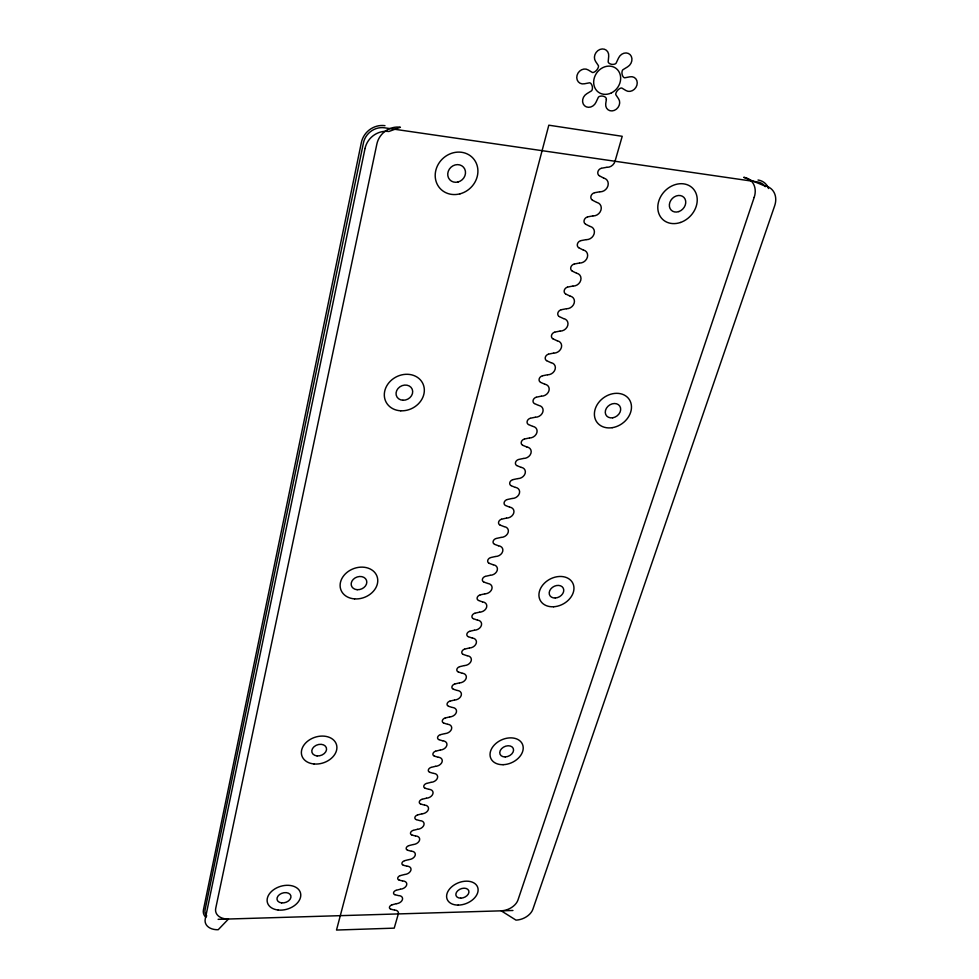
<?xml version="1.0" encoding="UTF-8"?>
<svg xmlns="http://www.w3.org/2000/svg" width="979" height="979" viewBox="0 0 979 979"><rect width="100%" height="100%" fill="white"/><g stroke="black" fill="none" stroke-linecap="round" stroke-linejoin="round"><path stroke-width="1.47" d="M392.187 904.78L396.14 903.752M400.497 875.544L404.511 874.516M396.311 890.254L400.313 889.226M409.014 845.587L413.101 844.559M404.731 860.663L408.769 859.623M417.739 814.883L421.876 813.855M413.346 830.327L417.458 829.299M422.194 799.231L426.367 798.203M431.249 767.352L435.484 766.312M426.697 783.396L430.895 782.356M440.55 734.642L444.833 733.614M435.875 751.101L440.134 750.073M445.298 717.962L449.606 716.934M454.966 683.954L459.322 682.926M450.095 701.074L454.427 700.046M459.897 666.613L464.279 665.585M469.957 631.222L474.387 630.207M464.89 649.04L469.296 648.012M475.084 613.172L479.551 612.156M485.56 576.325L490.075 575.309M480.285 594.877L484.776 593.861M490.907 557.516L495.46 556.5M501.823 519.115L506.437 518.111M496.329 538.45L500.905 537.434M507.391 499.498L512.029 498.495M513.045 479.612L517.72 478.621M524.597 438.984L529.333 437.992M518.784 459.445L523.484 458.453M530.508 418.217L535.268 417.238M536.492 397.156L541.277 396.177M542.562 375.777L547.396 374.798M554.995 332.077L559.878 331.11M548.729 354.092L553.588 353.113M561.346 309.719L566.266 308.764M567.796 287.043L572.752 286.076M574.343 264L579.335 263.045M580.988 240.614L586.017 239.671M587.743 216.861L592.809 215.918M594.596 192.728L599.699 191.798M601.571 168.229L606.699 167.299M218.109 919.33L512.935 910.482M394.182 910.005L391.049 909.258M398.306 895.552L395.039 894.745M402.455 880.929L399.199 880.084M406.738 866.121L403.421 865.265M411.021 851.13L407.692 850.249M415.414 835.968L412.012 835.05M419.722 820.586L416.442 819.68M424.274 805.044L420.811 804.077M428.753 789.282L425.302 788.291M433.33 773.337L429.903 772.333M437.907 757.171L434.443 756.118M442.655 740.809L439.241 739.781M447.415 724.227L443.83 723.114M452.139 707.425L448.676 706.324M457.034 690.415L453.461 689.24M461.953 673.173L458.368 671.973M467.02 655.71L463.348 654.474M472.037 637.99L468.39 636.729M477.238 620.062L473.493 618.752M482.439 601.877L478.682 600.531M487.75 583.447L484.067 582.126M493.098 564.748L489.255 563.329M498.495 545.792L494.713 544.373M503.977 526.58L500.122 525.087M509.496 507.085L505.739 505.605M515.15 487.322L511.442 485.841M520.95 467.301L517.01 465.686M526.763 446.962L522.872 445.347M532.637 426.33L528.672 424.641M538.56 405.392L534.632 403.666M544.691 384.172L540.751 382.434M550.847 362.622L546.894 360.847M557.1 340.753L553.049 338.881M563.463 318.567L559.45 316.682M569.9 296.037L565.801 294.055M576.423 273.153L572.311 271.134M583.056 249.926L578.932 247.846M589.799 226.333L585.723 224.252M596.676 202.384L592.479 200.193M603.602 178.043L599.417 175.804M394.647 910.054A5.58 3.769 -20.1 0 1 398.318 913.921L394.219 928.141L336.507 930.05L548.815 125.19L622.216 136.301L615.032 161.254A7.489 6.4 -48.4 0 1 607.029 167.299M390.694 909.136A3.243 2.191 -20.1 0 1 389.507 907.056A3.243 2.191 -20.1 0 1 391.894 904.877M398.783 895.601A5.605 3.818 -20.2 0 1 402.455 899.53A5.605 3.818 -20.2 0 1 396.471 903.715M394.806 894.659A3.255 2.227 -20.2 0 1 393.619 892.554A3.255 2.227 -20.2 0 1 396.03 890.352M402.969 880.978A5.641 3.867 -20.4 0 1 406.652 884.967A5.641 3.867 -20.4 0 1 400.619 889.177M398.967 879.999A3.28 2.252 -20.4 0 1 397.78 877.869A3.28 2.252 -20.4 0 1 400.203 875.642M407.203 866.17A5.678 3.916 -20.6 0 1 410.899 870.221A5.678 3.916 -20.6 0 1 404.829 874.48M403.177 865.167A3.292 2.276 -20.6 0 1 402.002 863.001A3.292 2.276 -20.6 0 1 404.437 860.761M411.486 851.179A5.703 3.965 -20.8 0 1 415.194 855.303A5.703 3.965 -20.8 0 1 409.075 859.586M407.448 850.151A3.316 2.313 -20.8 0 1 406.261 847.949A3.316 2.313 -20.8 0 1 408.72 845.685M415.818 836.005A5.739 4.014 -21 0 1 419.538 840.202A5.739 4.014 -21 0 1 413.395 844.522M411.767 834.952A3.329 2.337 -21 0 1 410.58 832.713A3.329 2.337 -21 0 1 413.052 830.425M420.211 820.647A5.776 4.063 -21.2 0 1 423.944 824.905A5.776 4.063 -21.2 0 1 417.752 829.262M416.148 819.558A3.353 2.374 -21.2 0 1 414.949 817.281A3.353 2.374 -21.2 0 1 417.446 814.981M424.666 805.093A5.801 4.124 -21.4 0 1 428.398 809.425A5.801 4.124 -21.4 0 1 422.169 813.818M420.566 803.979A3.365 2.399 -21.4 0 1 419.379 801.666A3.365 2.399 -21.4 0 1 421.888 799.341M429.169 789.331A5.837 4.173 -21.6 0 1 432.914 793.736A5.837 4.173 -21.6 0 1 426.636 798.179M425.057 788.193A3.39 2.435 -21.7 0 1 423.858 785.843A3.39 2.435 -21.7 0 1 426.391 783.494M433.734 773.386A5.874 4.222 -21.9 0 1 437.491 777.864A5.874 4.222 -21.9 0 1 431.176 782.331M429.597 772.211A3.414 2.46 -22 0 1 428.398 769.824A3.414 2.46 -22 0 1 430.956 767.45M438.347 757.22A5.911 4.283 -22.2 0 1 442.116 761.784A5.911 4.283 -22.2 0 1 435.753 766.288M434.199 756.021A3.426 2.496 -22.2 0 1 432.999 753.597A3.426 2.496 -22.2 0 1 435.569 751.199M443.034 740.858A5.947 4.344 -22.5 0 1 446.803 745.484A5.947 4.344 -22.5 0 1 440.403 750.036M438.861 739.622A3.451 2.533 -22.5 0 1 437.662 737.163A3.451 2.533 -22.5 0 1 440.244 734.739M447.77 724.276A5.984 4.393 -22.8 0 1 451.564 728.988A5.984 4.393 -22.8 0 1 445.115 733.577M443.585 723.004A3.475 2.558 -22.8 0 1 442.386 720.507A3.475 2.558 -22.8 0 1 444.98 718.06M452.567 707.487A6.021 4.454 -23.1 0 1 456.373 712.271A6.021 4.454 -23.1 0 1 449.875 716.909M448.358 706.177A3.5 2.594 -23.2 0 1 447.158 703.644A3.5 2.594 -23.2 0 1 449.789 701.172M457.438 690.476A6.058 4.516 -23.5 0 1 461.244 695.347A6.058 4.516 -23.5 0 1 454.709 700.022M453.204 689.13A3.512 2.631 -23.5 0 1 452.004 686.548A3.512 2.631 -23.5 0 1 454.648 684.052M462.369 673.234A6.094 4.577 -23.8 0 1 466.188 678.19A6.094 4.577 -23.8 0 1 459.604 682.901M458.111 671.851A3.537 2.668 -23.9 0 1 456.912 669.232A3.537 2.668 -23.9 0 1 459.579 666.711M467.362 655.759A6.131 4.638 -24.2 0 1 471.193 660.801A6.131 4.638 -24.2 0 1 464.56 665.561M463.091 654.351A3.561 2.704 -24.3 0 1 461.892 651.684A3.561 2.704 -24.3 0 1 464.572 649.138M472.429 638.051A6.18 4.699 -24.7 0 1 476.271 643.191A6.18 4.699 -24.7 0 1 469.59 647.988M468.133 636.607A3.586 2.741 -24.8 0 1 466.922 633.902A3.586 2.741 -24.8 0 1 469.626 631.333M477.556 620.111A6.217 4.76 -25.1 0 1 481.411 625.336A6.217 4.76 -25.1 0 1 474.68 630.182M473.236 618.63A3.61 2.778 -25.3 0 1 472.037 615.877A3.61 2.778 -25.3 0 1 474.766 613.27M482.757 601.926A6.253 4.834 -25.6 0 1 486.612 607.237A6.253 4.834 -25.6 0 1 479.832 612.132M478.425 600.396A3.635 2.815 -25.8 0 1 477.214 597.606A3.635 2.815 -25.8 0 1 479.967 594.975M488.031 583.496A6.302 4.895 -26.1 0 1 491.899 588.893A6.302 4.895 -26.1 0 1 485.07 593.837M483.675 581.93A3.659 2.851 -26.3 0 1 482.463 579.091A3.659 2.851 -26.3 0 1 485.229 576.423M493.367 564.797A6.339 4.968 -26.7 0 1 497.246 570.304A6.339 4.968 -26.7 0 1 490.369 575.285M488.986 563.194A3.683 2.9 -26.9 0 1 487.787 560.306A3.683 2.9 -26.9 0 1 490.577 557.614M498.788 545.854A6.388 5.03 -27.3 0 1 502.68 551.446A6.388 5.03 -27.3 0 1 495.753 556.488M494.383 544.202A3.708 2.937 -27.5 0 1 493.183 541.265A3.708 2.937 -27.5 0 1 495.998 538.548M504.283 526.641A6.437 5.103 -27.9 0 1 508.187 532.343A6.437 5.103 -27.9 0 1 501.199 537.422M499.865 524.952A3.732 2.974 -28.2 0 1 498.654 521.966A3.732 2.974 -28.2 0 1 501.493 519.213M509.851 507.159A6.486 5.176 -28.6 0 1 513.767 512.959A6.486 5.176 -28.6 0 1 506.73 518.087M505.409 505.421A3.769 3.023 -28.9 0 1 504.197 502.386A3.769 3.023 -28.9 0 1 507.061 499.608M515.505 487.395A6.523 5.25 -29.4 0 1 519.421 493.306A6.523 5.25 -29.4 0 1 512.335 498.482M511.038 485.621A3.794 3.059 -29.6 0 1 509.826 482.537A3.794 3.059 -29.6 0 1 512.715 479.722M521.232 467.35A6.584 5.323 -30.1 0 1 525.16 473.371A6.584 5.323 -30.1 0 1 518.013 478.596M516.741 465.527A3.818 3.096 -30.5 0 1 515.541 462.394A3.818 3.096 -30.5 0 1 518.442 459.543M527.045 447.024A6.633 5.397 -31 0 1 530.985 453.155A6.633 5.397 -31 0 1 523.789 458.429M522.529 445.151A3.855 3.145 -31.3 0 1 521.33 441.957A3.855 3.145 -31.3 0 1 524.254 439.081M532.943 426.403A6.682 5.47 -31.9 0 1 536.884 432.632A6.682 5.47 -31.9 0 1 529.639 437.98M528.403 424.482A3.879 3.182 -32.3 0 1 527.204 421.239A3.879 3.182 -32.3 0 1 530.153 418.327M538.927 405.477A6.731 5.544 -32.9 0 1 542.88 411.829A6.731 5.544 -32.9 0 1 535.562 417.225M534.363 403.507A3.916 3.231 -33.3 0 1 533.163 400.203A3.916 3.231 -33.3 0 1 536.149 397.266M544.997 384.245A6.792 5.617 -33.9 0 1 548.962 390.719A6.792 5.617 -33.9 0 1 541.595 396.165M540.42 382.226A3.94 3.28 -34.4 0 1 539.209 378.861A3.94 3.28 -34.4 0 1 542.219 375.887M551.153 362.695A6.853 5.69 -35.1 0 1 555.13 369.291A6.853 5.69 -35.1 0 1 547.702 374.798M546.551 360.627A3.977 3.316 -35.6 0 1 545.352 357.213A3.977 3.316 -35.6 0 1 548.387 354.202M557.406 340.839A6.914 5.776 -36.3 0 1 561.395 347.545A6.914 5.776 -36.3 0 1 553.906 353.101M552.78 338.71A4.014 3.365 -36.8 0 1 551.581 335.234A4.014 3.365 -36.8 0 1 554.64 332.175M563.757 318.64A6.975 5.85 -37.5 0 1 567.747 325.481A6.975 5.85 -37.5 0 1 560.196 331.098M559.107 316.462A4.051 3.414 -38.1 0 1 557.895 312.913A4.051 3.414 -38.1 0 1 560.991 309.829M570.194 296.111A7.037 5.923 -38.9 0 1 574.196 303.074A7.037 5.923 -38.9 0 1 566.584 308.752M565.519 293.871A4.087 3.451 -39.5 0 1 564.32 290.261A4.087 3.451 -39.5 0 1 567.441 287.141M576.741 273.239A7.098 6.009 -40.3 0 1 580.743 280.337A7.098 6.009 -40.3 0 1 573.07 286.076M572.042 270.95A4.136 3.5 -41 0 1 570.843 267.267A4.136 3.5 -41 0 1 573.975 264.11M583.374 250.012A7.171 6.082 -41.8 0 1 587.388 257.244A7.171 6.082 -41.8 0 1 579.654 263.045M578.65 247.663A4.173 3.549 -42.5 0 1 577.451 243.918A4.173 3.549 -42.5 0 1 580.633 240.724M590.129 226.418A7.245 6.168 -43.4 0 1 594.143 233.797A7.245 6.168 -43.4 0 1 586.335 239.659M585.369 224.02A4.222 3.598 -44.1 0 1 584.182 220.202A4.222 3.598 -44.1 0 1 587.376 216.971M596.97 202.469A7.33 6.241 -45 0 1 600.996 209.983A7.33 6.241 -45 0 1 593.127 215.918M592.197 199.997A4.259 3.635 -45.8 0 1 590.998 196.118A4.259 3.635 -45.8 0 1 594.229 192.839M603.933 178.141A7.404 6.327 -46.7 0 1 607.959 185.802A7.404 6.327 -46.7 0 1 600.029 191.798M599.136 175.608A4.308 3.683 -47.5 0 1 597.936 171.655A4.308 3.683 -47.5 0 1 601.192 168.339M758.027 180.014A19.335 15.517 -47.9 0 1 768.527 188.531M384.98 125.679A20.424 19.029 -42.2 0 0 361.361 142.542L203.436 909.858A15.676 10.781 -15.3 0 0 205.933 917.347M765.309 186.683A17.267 13.853 -47.9 0 0 757.391 181.923L384.527 127.796A18.234 16.986 -42.2 0 0 363.454 142.836L205.076 909.821A14 9.619 -15.3 0 0 206.753 915.952M606.368 99.405L605.707 103.847A7.685 6.584 -52.3 0 0 614.274 110.407A7.685 6.584 -52.3 0 0 618.557 98.793L615.828 94.718A3.145 2.692 -53 0 1 615.877 93.397L616.195 92.528A7.71 6.596 -53 0 1 619.719 88.6L620.527 88.196A3.145 2.692 -53.2 0 1 621.8 88.037L625.96 90.533A7.746 6.608 -53.7 0 0 636.925 85.149A7.746 6.608 -53.7 0 0 629.876 76.827L624.7 77.806A3.17 2.717 -54.3 0 1 623.623 77.255L623.097 76.643A7.795 6.657 -54.6 0 1 622.008 71.908L622.191 71.014A3.182 2.717 -54.6 0 1 622.864 69.766L627.612 66.853A7.844 6.718 -55.3 0 0 630.06 54.591A7.844 6.718 -55.3 0 0 618.532 58.03L616.085 63.219A3.194 2.753 -55.3 0 1 614.947 64.014L614.09 64.259A7.869 6.767 -55.6 0 1 609.427 63.476L608.791 62.974A3.194 2.753 -55.4 0 1 608.167 61.885L608.693 56.366A7.869 6.804 -55.7 0 0 599.931 49.452A7.869 6.804 -55.7 0 0 595.611 61.481L598.438 65.691A3.194 2.766 -55 0 1 598.389 67.049L598.071 67.93A7.844 6.804 -55.1 0 1 594.534 71.92L593.715 72.324A3.194 2.766 -54.8 0 1 592.417 72.483L588.146 69.925A7.795 6.78 -54.2 0 0 577.047 75.334A7.795 6.78 -54.2 0 0 584.377 83.79L589.603 82.799A3.157 2.741 -53.5 0 1 590.704 83.35L591.243 83.974A7.746 6.731 -53.3 0 1 592.381 88.685L592.209 89.578A3.157 2.741 -53.3 0 1 591.549 90.814L586.813 93.715A7.71 6.669 -52.5 0 0 584.524 105.72A7.71 6.669 -52.5 0 0 595.978 102.305L598.377 97.227A3.145 2.704 -52.6 0 1 599.503 96.444L600.347 96.187A7.685 6.633 -52.3 0 1 604.973 96.933L605.609 97.423A3.133 2.704 -52.6 0 1 606.221 98.487L606.368 99.405M365.032 148.49L205.247 919.024A15.774 10.793 -15.4 0 0 218.207 929.72L228.474 919.012A15.603 10.732 -15.6 0 1 215.723 908.328L376.866 144.023A20.363 18.858 -43 0 1 400.399 127.258L388.847 131.504A20.583 19.127 -41.7 0 0 365.032 148.49M754.197 197.342L517.989 899.97A14.452 9.655 -23 0 1 501.187 910.813L515.982 920.113A14.501 9.619 -23.3 0 0 532.882 909.234L774.658 205.81A19.47 15.578 -47.7 0 0 764.33 185.753L743.734 177.309A19.36 15.627 -47.9 0 1 754.197 197.342M678.814 211.586A9.007 7.44 -46.8 0 0 683.942 197.428A9.007 7.44 -46.8 0 0 669.893 202.286A9.007 7.44 -46.8 0 0 678.814 211.586M458.074 181.984A9.3 8.395 -43.4 0 0 463.483 167.176A9.3 8.395 -43.4 0 0 448.296 171.215A9.3 8.395 -43.4 0 0 458.074 181.984M612.695 417.8A8.224 6.608 -35.6 0 0 619.78 406.101A8.224 6.608 -35.6 0 0 606.429 408.219A8.224 6.608 -35.6 0 0 612.695 417.8M402.932 400.252A8.566 7.33 -27 0 0 412.196 389.177A8.566 7.33 -27 0 0 397.988 388.541A8.566 7.33 -27 0 0 402.932 400.252M555.338 597.998A7.661 5.85 -28.5 0 0 563.28 588.183A7.661 5.85 -28.5 0 0 550.822 588.917A7.661 5.85 -28.5 0 0 555.338 597.998M357.2 589.701A8.016 6.388 -20.9 0 0 366.476 580.253A8.016 6.388 -20.9 0 0 353.26 579.372A8.016 6.388 -20.9 0 0 357.2 589.701M505.225 756.914A7.208 5.176 -24.4 0 0 513.229 748.36A7.208 5.176 -24.4 0 0 501.529 748.727A7.208 5.176 -24.4 0 0 505.225 756.914M317.086 755.91A7.563 5.593 -18.3 0 0 326.362 747.76A7.563 5.593 -18.3 0 0 314.075 746.696A7.563 5.593 -18.3 0 0 317.086 755.91M460.668 898.159A6.816 4.614 -22 0 0 468.733 890.657A6.816 4.614 -22 0 0 457.768 890.719A6.816 4.614 -22 0 0 460.668 898.159M281.609 902.895A7.171 4.944 -17.1 0 0 290.873 895.822A7.171 4.944 -17.1 0 0 279.456 894.61A7.171 4.944 -17.1 0 0 281.609 902.895M680.466 222.478A21.648 17.879 -46.8 0 0 692.936 188.482A21.648 17.879 -46.8 0 0 659.148 199.997A21.648 17.879 -46.8 0 0 680.466 222.478M459.959 193.842A22.37 20.18 -43.4 0 0 473.126 158.304A22.37 20.18 -43.4 0 0 436.597 167.837A22.37 20.18 -43.4 0 0 459.959 193.842M612.193 427.688A19.776 15.897 -35.6 0 0 629.35 399.603A19.776 15.897 -35.6 0 0 597.251 404.56A19.776 15.897 -35.6 0 0 612.193 427.688M400.766 410.801A20.596 17.622 -27 0 0 423.161 384.257A20.596 17.622 -27 0 0 389.042 382.593A20.596 17.622 -27 0 0 400.766 410.801M553.637 606.76A18.405 14.061 -28.5 0 0 572.825 583.227A18.405 14.061 -28.5 0 0 542.88 584.891A18.405 14.061 -28.5 0 0 553.637 606.76M354.582 598.891A19.286 15.358 -20.9 0 0 376.976 576.215A19.286 15.358 -20.9 0 0 345.257 573.975A19.286 15.358 -20.9 0 0 354.582 598.891M503.108 764.685A17.316 12.458 -24.4 0 0 522.431 744.187A17.316 12.458 -24.4 0 0 494.346 744.958A17.316 12.458 -24.4 0 0 503.108 764.685M314.039 763.975A18.185 13.461 -18.3 0 0 336.421 744.432A18.185 13.461 -18.3 0 0 306.929 741.776A18.185 13.461 -18.3 0 0 314.039 763.975M458.172 905.098A16.398 11.075 -22 0 0 477.617 887.121A16.398 11.075 -22 0 0 451.295 887.182A16.398 11.075 -22 0 0 458.172 905.098M278.183 910.029A17.23 11.87 -17.1 0 0 300.529 893.056A17.23 11.87 -17.1 0 0 273.129 890.082A17.23 11.87 -17.1 0 0 278.183 910.029M611.447 92.87A14.807 12.751 -54 0 0 616.121 68.444A14.807 12.751 -54 0 0 593.935 79.385A14.807 12.751 -54 0 0 611.447 92.87"/></g></svg>
